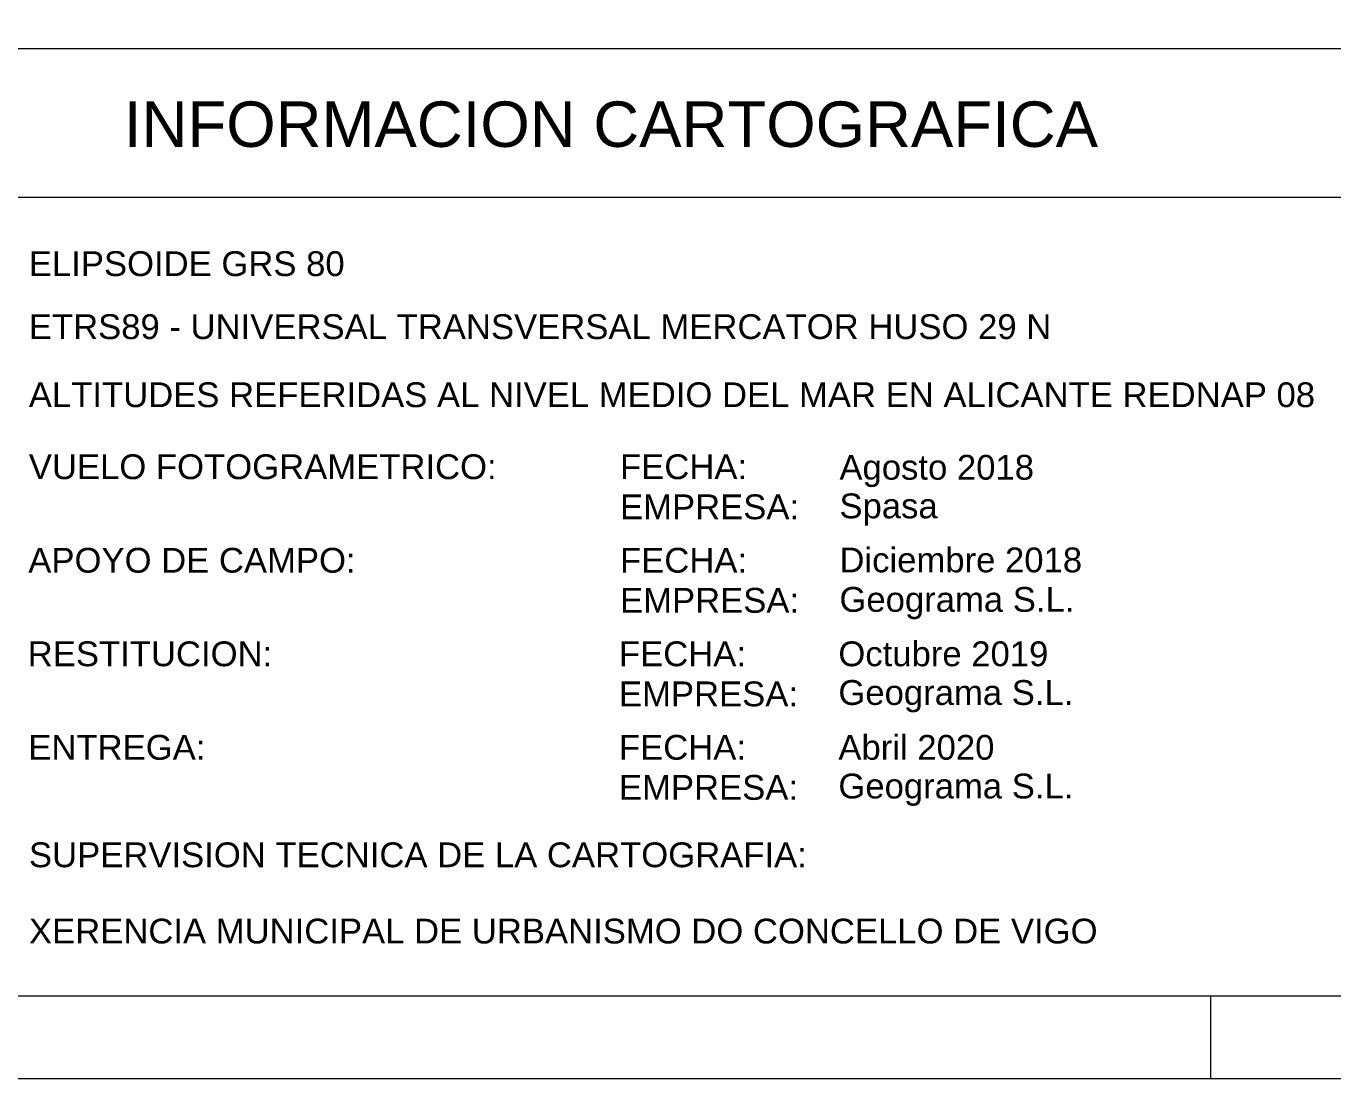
# Model space of a CAD drawing. Header units: metres. Extents: x 523239 to 523998, y 4669208 to 4669802.
# Drawn here: x 523721.9 to 523800.9, y 4669208 to 4669271.7 of the extents above; entities that cross this region are included whole.
import ezdxf

# ---------------------------------------------------------------- set-up
doc = ezdxf.new("R2010")
doc.units = ezdxf.units.M
doc.header["$MEASUREMENT"] = 0
doc.layers.add('992006 Lineas cajetin', color=7, linetype='Continuous', lineweight=0)
doc.layers.add('993006 Textos cajetin', color=7, linetype='Continuous', lineweight=0)
doc.styles.add('Style-Arial', font='arial.ttf')

msp = doc.modelspace()

# ---------------------------------------------------------------- linework, layer by layer
at = {"layer": '992006 Lineas cajetin'}
for p, q in [((523718.597, 4669261.319), (523811.097, 4669261.319)), ((523793.548, 4669213.001), (523793.548, 4669208.001))]:
    msp.add_line(p, q, dxfattribs=at)
for points in [[(523238.548, 4669802), (523997.548, 4669802), (523997.548, 4669208.004), (523238.548, 4669208.004)], [(523257.548, 4669270.319), (523992.548, 4669270.319), (523992.548, 4669213.001), (523257.548, 4669213.001)]]:
    msp.add_lwpolyline(points, close=True, dxfattribs=at)

# ---------------------------------------------------------------- texts
at = {"layer": '993006 Textos cajetin', "attachment_point": 7, "line_spacing_factor": 1.1, "style": 'Style-Arial'}
for s, insert, char_height in [('INFORMACION CARTOGRAFICA', (523727.847, 4669264.319), 2.75), ('ELIPSOIDE GRS 80', (523722.097, 4669256.528), 1.5), ('ETRS89 - UNIVERSAL TRANSVERSAL MERCATOR HUSO 29 N', (523722.097, 4669252.719), 1.5), ('ALTITUDES REFERIDAS AL NIVEL MEDIO DEL MAR EN ALICANTE REDNAP 08', (523722.097, 4669248.601), 1.5), ('VUELO FOTOGRAMETRICO:', (523722.097, 4669244.247), 1.5), ('FECHA:       ', (523757.845, 4669244.247), 1.5), ('Agosto 2018', (523771.112, 4669243.783), 1.5), ('EMPRESA:  ', (523757.845, 4669241.823), 1.5), ('Spasa', (523771.112, 4669241.449), 1.5), ('FECHA:       ', (523757.845, 4669238.591), 1.5), ('Diciembre 2018', (523771.112, 4669238.612), 1.5), ('EMPRESA:  ', (523757.845, 4669236.167), 1.5), ('Geograma S.L.', (523771.112, 4669235.793), 1.5), ('RESTITUCION:', (523722.032, 4669232.935), 1.5), ('FECHA:       ', (523757.78, 4669232.935), 1.5), ('Octubre 2019', (523771.048, 4669232.935), 1.5), ('EMPRESA:  ', (523757.78, 4669230.511), 1.5), ('Geograma S.L.', (523771.048, 4669230.163), 1.5), ('ENTREGA:', (523722.065, 4669227.279), 1.5), ('FECHA:      ', (523757.78, 4669227.279), 1.5), ('Abril 2020', (523771.048, 4669227.279), 1.5), ('Geograma S.L.', (523771.048, 4669224.507), 1.5), ('EMPRESA:  ', (523757.78, 4669224.855), 1.5), ('SUPERVISION TECNICA DE LA CARTOGRAFIA:', (523722.106, 4669220.78), 1.5), ('XERENCIA MUNICIPAL DE URBANISMO DO CONCELLO DE VIGO', (523722.106, 4669216.167), 1.5)]:
    msp.add_mtext(s, dxfattribs=dict(at, insert=insert, char_height=char_height))
at = {"layer": '993006 Textos cajetin', "insert": (523722.065, 4669238.591), "char_height": 1.5, "width": 20.70794, "attachment_point": 7, "line_spacing_factor": 1.1, "style": 'Style-Arial'}
msp.add_mtext('APOYO DE CAMPO:', dxfattribs=at)

doc.saveas('drawing.dxf')
